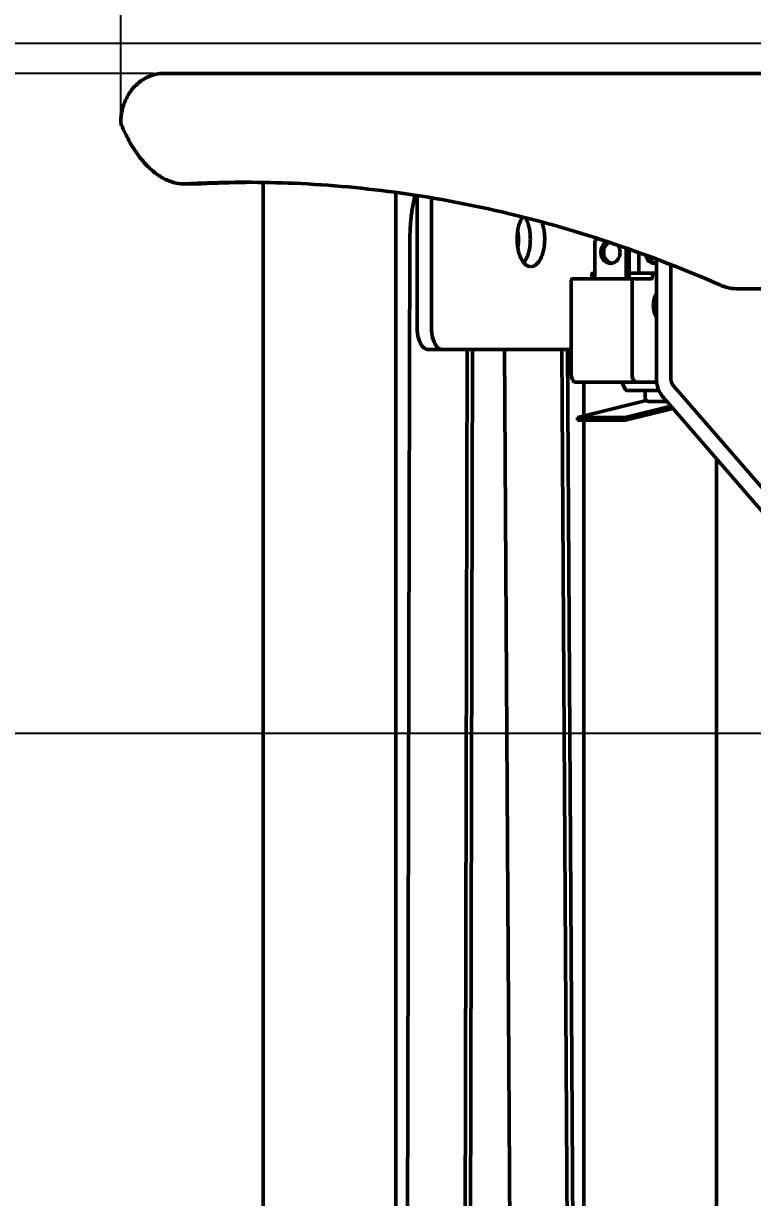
# Model space of a CAD drawing. Header units: inches. Extents: x -2049 to -860, y -317 to 524.
# Drawn here: x -1871.9 to -1828, y 403.3 to 474.2 of the extents above; entities that cross this region are included whole.
import ezdxf

# ---------------------------------------------------------------- set-up
doc = ezdxf.new("R2010")
doc.units = ezdxf.units.IN
doc.header["$LTSCALE"] = 2.574606
doc.header["$MEASUREMENT"] = 0
doc.header["$PDMODE"] = 3
doc.header["$PDSIZE"] = 0.3125
doc.layers.get('0').update_dxf_attribs({"linetype": 'CONTINUOUS', "lineweight": 50})
doc.layers.get('Defpoints').update_dxf_attribs({"linetype": 'CONTINUOUS'})
doc.layers.add('dim', color=7, linetype='CONTINUOUS', lineweight=9)
doc.styles.add('TEXTSTYLE_1', font='gdt', dxfattribs={"width": 0.8})
doc.dimstyles.new('ISO-25$0', dxfattribs={"dimtxt": 5, "dimasz": 5, "dimexe": 1.25, "dimexo": 0.625, "dimtad": 1, "dimdec": 0, "dimlfac": 1.5, "dimdsep": 46, "dimtxsty": 'TEXTSTYLE_1', "dimcen": 2.5, "dimclrd": 256, "dimclre": 256, "dimclrt": 256, "dimadec": 0, "dimazin": 0, "dimtfac": 1, "dimtdec": 0, "dimtmove": 0, "dimatfit": 3, "dimfxl": 1, "dimlwd": 25, "dimarcsym": 0})

# ---------------------------------------------------------------- blocks, each defined once
blk = doc.blocks.new('*D13')
at = {"layer": 'Defpoints', "color": 0, "transparency": 16777216}
for p in [(-1952.08, 431.319), (-1819.684, 431.319), (-1861.14, 52.37)]:
    blk.add_point(p, dxfattribs=at)
at = {"layer": 'dim', "lineweight": -2, "transparency": 16777216}
for p, q in [((-1820.309, 431.319), (-1953.33, 431.319)), ((-1861.765, 52.37), (-1953.33, 52.37))]:
    blk.add_line(p, q, dxfattribs=at)
at = {"layer": 'dim', "lineweight": 25, "transparency": 16777216}
blk.add_line((-1952.08, 57.37), (-1952.08, 426.319), dxfattribs=at)
at = {"layer": 'dim', "transparency": 16777216}
for points in [[(-1952.913, 426.319), (-1951.246, 426.319), (-1952.08, 431.319)], [(-1952.913, 57.37), (-1951.246, 57.37), (-1952.08, 52.37)]]:
    blk.add_solid(points, dxfattribs=at)
at = {"layer": 'dim', "transparency": 16777216, "insert": (-1955.205, 239.896), "char_height": 5, "attachment_point": 5, "rotation": 90, "style": 'TEXTSTYLE_1'}
blk.add_mtext('568', dxfattribs=at)
blk = doc.blocks.new('*D14')
at = {"layer": 'Defpoints', "color": 0, "transparency": 16777216}
for p in [(-1963.756, 471.157), (-1863.479, 471.157), (-1861.14, 52.37)]:
    blk.add_point(p, dxfattribs=at)
at = {"layer": 'dim', "lineweight": -2, "transparency": 16777216}
for p, q in [((-1864.104, 471.157), (-1965.006, 471.157)), ((-1861.765, 52.37), (-1965.006, 52.37))]:
    blk.add_line(p, q, dxfattribs=at)
at = {"layer": 'dim', "lineweight": 25, "transparency": 16777216}
blk.add_line((-1963.756, 57.37), (-1963.756, 466.157), dxfattribs=at)
at = {"layer": 'dim', "transparency": 16777216}
for points in [[(-1964.589, 466.157), (-1962.922, 466.157), (-1963.756, 471.157)], [(-1964.589, 57.37), (-1962.922, 57.37), (-1963.756, 52.37)]]:
    blk.add_solid(points, dxfattribs=at)
at = {"layer": 'dim', "transparency": 16777216, "insert": (-1966.881, 258.643), "char_height": 5, "attachment_point": 5, "rotation": 90, "style": 'TEXTSTYLE_1'}
blk.add_mtext('628', dxfattribs=at)
blk = doc.blocks.new('*D15')
at = {"layer": 'Defpoints', "color": 0, "transparency": 16777216}
for p in [(-1976.246, 472.967), (-1812.48, 472.967), (-1861.14, 52.37)]:
    blk.add_point(p, dxfattribs=at)
at = {"layer": 'dim', "lineweight": -2, "transparency": 16777216}
for p, q in [((-1813.105, 472.967), (-1977.496, 472.967)), ((-1861.765, 52.37), (-1977.496, 52.37))]:
    blk.add_line(p, q, dxfattribs=at)
at = {"layer": 'dim', "lineweight": 25, "transparency": 16777216}
blk.add_line((-1976.246, 57.37), (-1976.246, 467.967), dxfattribs=at)
at = {"layer": 'dim', "transparency": 16777216}
for points in [[(-1977.079, 467.967), (-1975.412, 467.967), (-1976.246, 472.967)], [(-1977.079, 57.37), (-1975.412, 57.37), (-1976.246, 52.37)]]:
    blk.add_solid(points, dxfattribs=at)
at = {"layer": 'dim', "transparency": 16777216, "insert": (-1979.371, 260.651), "char_height": 5, "attachment_point": 5, "rotation": 90, "style": 'TEXTSTYLE_1'}
blk.add_mtext('630', dxfattribs=at)
blk = doc.blocks.new('*D21')
at = {"layer": 'Defpoints', "color": 0, "transparency": 16777216}
for p in [(-1866.077, 490.653), (-1866.077, 468.157), (-1627.555, 468.157)]:
    blk.add_point(p, dxfattribs=at)
at = {"layer": 'dim', "lineweight": -2, "transparency": 16777216}
for p, q in [((-1866.077, 468.782), (-1866.077, 491.903)), ((-1627.555, 468.782), (-1627.555, 491.903))]:
    blk.add_line(p, q, dxfattribs=at)
at = {"layer": 'dim', "lineweight": 25, "transparency": 16777216}
blk.add_line((-1632.555, 490.653), (-1861.077, 490.653), dxfattribs=at)
at = {"layer": 'dim', "transparency": 16777216}
for points in [[(-1861.077, 491.486), (-1861.077, 489.819), (-1866.077, 490.653)], [(-1632.555, 491.486), (-1632.555, 489.819), (-1627.555, 490.653)]]:
    blk.add_solid(points, dxfattribs=at)
at = {"layer": 'dim', "transparency": 16777216, "insert": (-1732.841, 493.778), "char_height": 5, "attachment_point": 5, "style": 'TEXTSTYLE_1'}
blk.add_mtext('359', dxfattribs=at)

msp = doc.modelspace()

# ---------------------------------------------------------------- linework, layer by layer
at = {"color": 7, "linetype": 'Continuous'}
for p, q in [((-1863.479, 471.157), (-1630.153, 471.157)), ((-1862.207, 464.488), (-1862.073, 464.491)), ((-1861.341, 464.488), (-1862.073, 464.488)), ((-1861.207, 464.491), (-1861.341, 464.488)), ((-1857.474, 464.564), (-1857.474, 391.062)), ((-1849.474, 463.957), (-1849.474, 391.062)), ((-1848.199, 455.824), (-1848.199, 463.748)), ((-1847.333, 463.584), (-1847.333, 455.824)), ((-1848.793, 391.062), (-1848.629, 461.185)), ((-1837.363, 461.166), (-1837.486, 461.024)), ((-1837.486, 458.757), (-1837.486, 461.024)), ((-1835.581, 460.581), (-1835.581, 458.757)), ((-1835.414, 458.757), (-1835.414, 460.516)), ((-1834.819, 459.09), (-1834.819, 460.285)), ((-1833.766, 452.767), (-1833.766, 459.876)), ((-1832.9, 459.54), (-1832.9, 452.767)), ((-1838.9, 458.624), (-1838.9, 453.024)), ((-1838.833, 458.757), (-1834.067, 458.757)), ((-1837.667, 458.957), (-1837.667, 458.89)), ((-1837.486, 459.09), (-1837.6, 459.09)), ((-1835.414, 459.09), (-1833.766, 459.09)), ((-1835.234, 453.024), (-1835.234, 458.624)), ((-1834, 458.89), (-1834, 458.957)), ((-1828.864, 458.157), (-1781.148, 458.157)), ((-1838.9, 454.49), (-1847.532, 454.49)), ((-1845.181, 454.49), (-1845.329, 391.062)), ((-1844.996, 391.062), (-1844.847, 454.49)), ((-1842.549, 392.036), (-1842.922, 454.49)), ((-1839.458, 454.49), (-1839.089, 392.681)), ((-1838.755, 392.517), (-1839.125, 454.49)), ((-1838.65, 452.524), (-1833.745, 452.524)), ((-1838.141, 452.524), (-1838.141, 450.481)), ((-1835.619, 452.063), (-1835.83, 452.485)), ((-1832.73, 452.295), (-1816.739, 433.83)), ((-1835.572, 452.024), (-1833.607, 452.024)), ((-1834.439, 452.024), (-1834.439, 451.524)), ((-1817.352, 433.123), (-1833.343, 451.588)), ((-1838.531, 450.385), (-1834.372, 451.413)), ((-1832.891, 451.066), (-1835.645, 450.385)), ((-1835.635, 450.22), (-1832.771, 450.928)), ((-1834.211, 451.357), (-1833.143, 451.357)), ((-1838.521, 450.22), (-1838.531, 450.385)), ((-1838.531, 450.385), (-1835.645, 450.385)), ((-1838.521, 450.22), (-1835.635, 450.22)), ((-1838.141, 450.22), (-1838.141, 392.073)), ((-1835.645, 450.385), (-1835.635, 450.22)), ((-1830.141, 447.892), (-1830.141, 391.062))]:
    msp.add_line(p, q, dxfattribs=at)
for centre, radius, start, end in [((-1858.515, 397.9), 66.686, 92.3145, 93.05824), ((-1858.512, 397.821), 66.765, 89.99942, 92.3143), ((-1857.647, 397.851), 66.735, 90.74195, 93.05787), ((-1845.192, 461.139), 3.11, 351.18736, 354.49475), ((-1845.366, 461.156), 3.285, 354.49001, 359.96567), ((-1845.426, 461.156), 3.344, 359.95178, 1.09358), ((-1836.353, 460.477), 0.55, 119.02623, 123.08845), ((-1836.349, 460.357), 0.764, 177.19274, 179.99801), ((-1836.349, 460.357), 0.764, 180.00198, 182.82193), ((-1836.352, 460.238), 0.552, 236.4294, 251.68391), ((-1836.36, 460.214), 0.526, 251.69481, 259.82), ((-1833.686, 460.238), 0.552, 236.4294, 251.68391), ((-1833.694, 460.214), 0.526, 251.69481, 259.82)]:
    msp.add_arc(centre, radius, start, end, dxfattribs=at)
for points, start_tangent, end_tangent in [([(-1866.077, 468.157), (-1866.037, 468.678), (-1865.92, 469.184), (-1865.728, 469.657), (-1865.469, 470.085), (-1865.149, 470.454), (-1864.779, 470.754), (-1864.368, 470.975), (-1863.931, 471.111), (-1863.479, 471.157)], (0, 1), (1, 0)), ([(-1866.077, 468.157), (-1865.633, 467.205), (-1865.131, 466.376), (-1864.579, 465.685), (-1863.987, 465.143), (-1863.365, 464.76), (-1862.724, 464.541), (-1862.207, 464.488)], (0.378502, -0.925601), (1, -0.000894)), ([(-1858.512, 464.586), (-1855.602, 464.523), (-1849.137, 463.926), (-1842.694, 462.703), (-1836.289, 460.856), (-1829.936, 458.389)], (1, -0.000008), (0.915698, -0.401867)), ([(-1848.629, 461.185), (-1848.597, 462.035), (-1848.505, 462.867), (-1848.355, 463.664), (-1848.329, 463.773)], (0.002341, 0.999997), (0.235396, 0.9719)), ([(-1842.166, 461.157), (-1842.148, 461.504), (-1842.094, 461.835), (-1842.007, 462.137), (-1841.892, 462.394), (-1841.852, 462.461)], (0, 1), (0.532097, 0.846683)), ([(-1841.366, 461.157), (-1841.384, 461.504), (-1841.438, 461.835), (-1841.525, 462.137), (-1841.64, 462.394), (-1841.644, 462.401)], (0, 1), (-0.488888, 0.872346)), ([(-1840.651, 462.115), (-1840.573, 461.839), (-1840.518, 461.505), (-1840.5, 461.157)], (0.331443, -0.943475), (0, -1)), ([(-1842.12, 461.659), (-1842.111, 461.597), (-1842.082, 461.22)], (0.155848, -0.987781), (0.019077, -0.999818)), ([(-1841.333, 459.49), (-1841.419, 459.499), (-1841.589, 459.571), (-1841.748, 459.712), (-1841.889, 459.915), (-1842.005, 460.172), (-1842.093, 460.475), (-1842.148, 460.808), (-1842.166, 461.157)], (-1, -0.000055), (0, 1)), ([(-1841.764, 459.736), (-1841.643, 459.915), (-1841.527, 460.172), (-1841.439, 460.475), (-1841.384, 460.808), (-1841.366, 461.157)], (0.632608, 0.774472), (0, 1)), ([(-1840.5, 461.157), (-1840.518, 460.81), (-1840.572, 460.478), (-1840.659, 460.177), (-1840.774, 459.92), (-1840.915, 459.715), (-1841.074, 459.573), (-1841.245, 459.5), (-1841.333, 459.49)], (0, -1), (-1, -0.000055)), ([(-1837.112, 460.394), (-1837.034, 460.694), (-1836.824, 460.936), (-1836.707, 460.995)], (0.048947, 0.998801), (0.940071, 0.340978)), ([(-1836.654, 460.938), (-1836.866, 460.696), (-1836.946, 460.357)], (-0.837797, -0.545981), (0, -1)), ([(-1836.099, 460.8), (-1836.034, 460.696), (-1835.954, 460.357)], (0.607538, -0.794291), (0, -1)), ([(-1836.533, 459.688), (-1836.82, 459.775), (-1837.033, 460.018), (-1837.112, 460.319)], (-1, 0.000116), (-0.049202, 0.998789)), ([(-1836.946, 460.357), (-1836.867, 460.02), (-1836.657, 459.778)], (0, -1), (0.833236, -0.552918)), ([(-1835.954, 460.357), (-1836.033, 460.02), (-1836.243, 459.778), (-1836.533, 459.688)], (0, -1), (-1, 0.000116)), ([(-1833.867, 459.688), (-1834.154, 459.775), (-1834.367, 460.018), (-1834.407, 460.113)], (-1, 0.000116), (-0.320318, 0.94731)), ([(-1834.213, 460.045), (-1834.201, 460.02), (-1833.991, 459.778)], (0.414303, -0.910139), (0.833236, -0.552918)), ([(-1833.761, 459.699), (-1833.867, 459.688)], (-0.977033, -0.213087), (-1, 0.000116)), ([(-1838.9, 458.624), (-1838.891, 458.69), (-1838.867, 458.739), (-1838.833, 458.757)], (0, 1), (1, 0)), ([(-1837.733, 458.757), (-1837.7, 458.775), (-1837.676, 458.823), (-1837.667, 458.89)], (1, 0), (0, 1)), ([(-1837.667, 458.957), (-1837.658, 459.024), (-1837.633, 459.072), (-1837.6, 459.09)], (0, 1), (1, 0)), ([(-1835.167, 458.757), (-1835.201, 458.739), (-1835.225, 458.69), (-1835.234, 458.624)], (-1, 0), (0, -1)), ([(-1834, 458.89), (-1834.009, 458.823), (-1834.034, 458.775), (-1834.067, 458.757)], (0, -1), (-1, 0)), ([(-1833.934, 459.09), (-1833.967, 459.072), (-1833.991, 459.024), (-1834, 458.957)], (-1, 0), (0, -1)), ([(-1833.95, 457.157), (-1833.905, 457.553), (-1833.78, 457.862), (-1833.77, 457.879)], (0, 1), (0.545434, 0.838154)), ([(-1829.936, 458.389), (-1829.582, 458.26), (-1829.224, 458.183), (-1828.864, 458.157)], (0.915698, -0.401867), (1, 0)), ([(-1833.769, 456.434), (-1833.777, 456.448), (-1833.904, 456.759), (-1833.95, 457.157)], (-0.548135, 0.83639), (0, 1)), ([(-1847.532, 454.49), (-1847.681, 454.524), (-1847.822, 454.623), (-1847.948, 454.782), (-1848.053, 454.992), (-1848.133, 455.244), (-1848.182, 455.526), (-1848.199, 455.824)], (-1, 0), (0, 1)), ([(-1847.333, 455.824), (-1847.316, 455.526), (-1847.267, 455.244), (-1847.187, 454.992), (-1847.082, 454.782), (-1846.956, 454.623), (-1846.815, 454.524), (-1846.666, 454.49)], (0, -1), (1, 0)), ([(-1838.65, 452.524), (-1838.775, 452.591), (-1838.866, 452.773), (-1838.9, 453.024)], (-1, 0), (0, 1)), ([(-1835.234, 453.024), (-1835.2, 452.773), (-1835.109, 452.591), (-1834.984, 452.524)], (0, -1), (1, 0)), ([(-1835.83, 452.485), (-1835.844, 452.506), (-1835.86, 452.519), (-1835.878, 452.524)], (-0.447214, 0.894427), (-1, 0)), ([(-1833.766, 452.767), (-1833.738, 452.441), (-1833.656, 452.129), (-1833.522, 451.841), (-1833.343, 451.588)], (0, -1), (0.654654, -0.755929)), ([(-1832.73, 452.295), (-1832.822, 452.433), (-1832.88, 452.594), (-1832.9, 452.767)], (-0.654654, 0.755929), (0, 1)), ([(-1835.572, 452.024), (-1835.59, 452.028), (-1835.606, 452.042), (-1835.619, 452.063)], (-1, 0), (-0.447214, 0.894427)), ([(-1834.439, 451.524), (-1834.406, 451.437), (-1834.322, 451.378), (-1834.211, 451.357)], (0, -1), (1, 0))]:
    msp.add_spline(points, degree=3, dxfattribs=dict(at, start_tangent=start_tangent, end_tangent=end_tangent))

# ---------------------------------------------------------------- dimensions: what is measured, and where the dimension line sits
at = {"layer": 'dim'}
dim = msp.add_linear_dim(base=(-1866.077, 490.653), p1=(-1627.555, 468.157), p2=(-1866.077, 468.157), text='359', dimstyle='ISO-25$0', dxfattribs=at)
dim.commit()
dim.dimension.update_dxf_attribs({"geometry": '*D21', "text_midpoint": (-1732.841, 490.653), "dimtype": 160})
for base, p2, text, picture, middle in [((-1976.246, 472.967), (-1812.48, 472.967), '630', '*D15', (-1976.246, 260.651)), ((-1963.756, 471.157), (-1863.479, 471.157), '628', '*D14', (-1963.756, 258.643)), ((-1952.08, 431.319), (-1819.684, 431.319), '568', '*D13', (-1952.08, 239.896))]:
    dim = msp.add_linear_dim(base=base, p1=(-1861.14, 52.37), p2=p2, angle=90, text=text, dimstyle='ISO-25$0', dxfattribs=at)
    dim.commit()
    dim.dimension.update_dxf_attribs({"geometry": picture, "text_midpoint": middle, "dimtype": 160})

doc.saveas('drawing.dxf')
